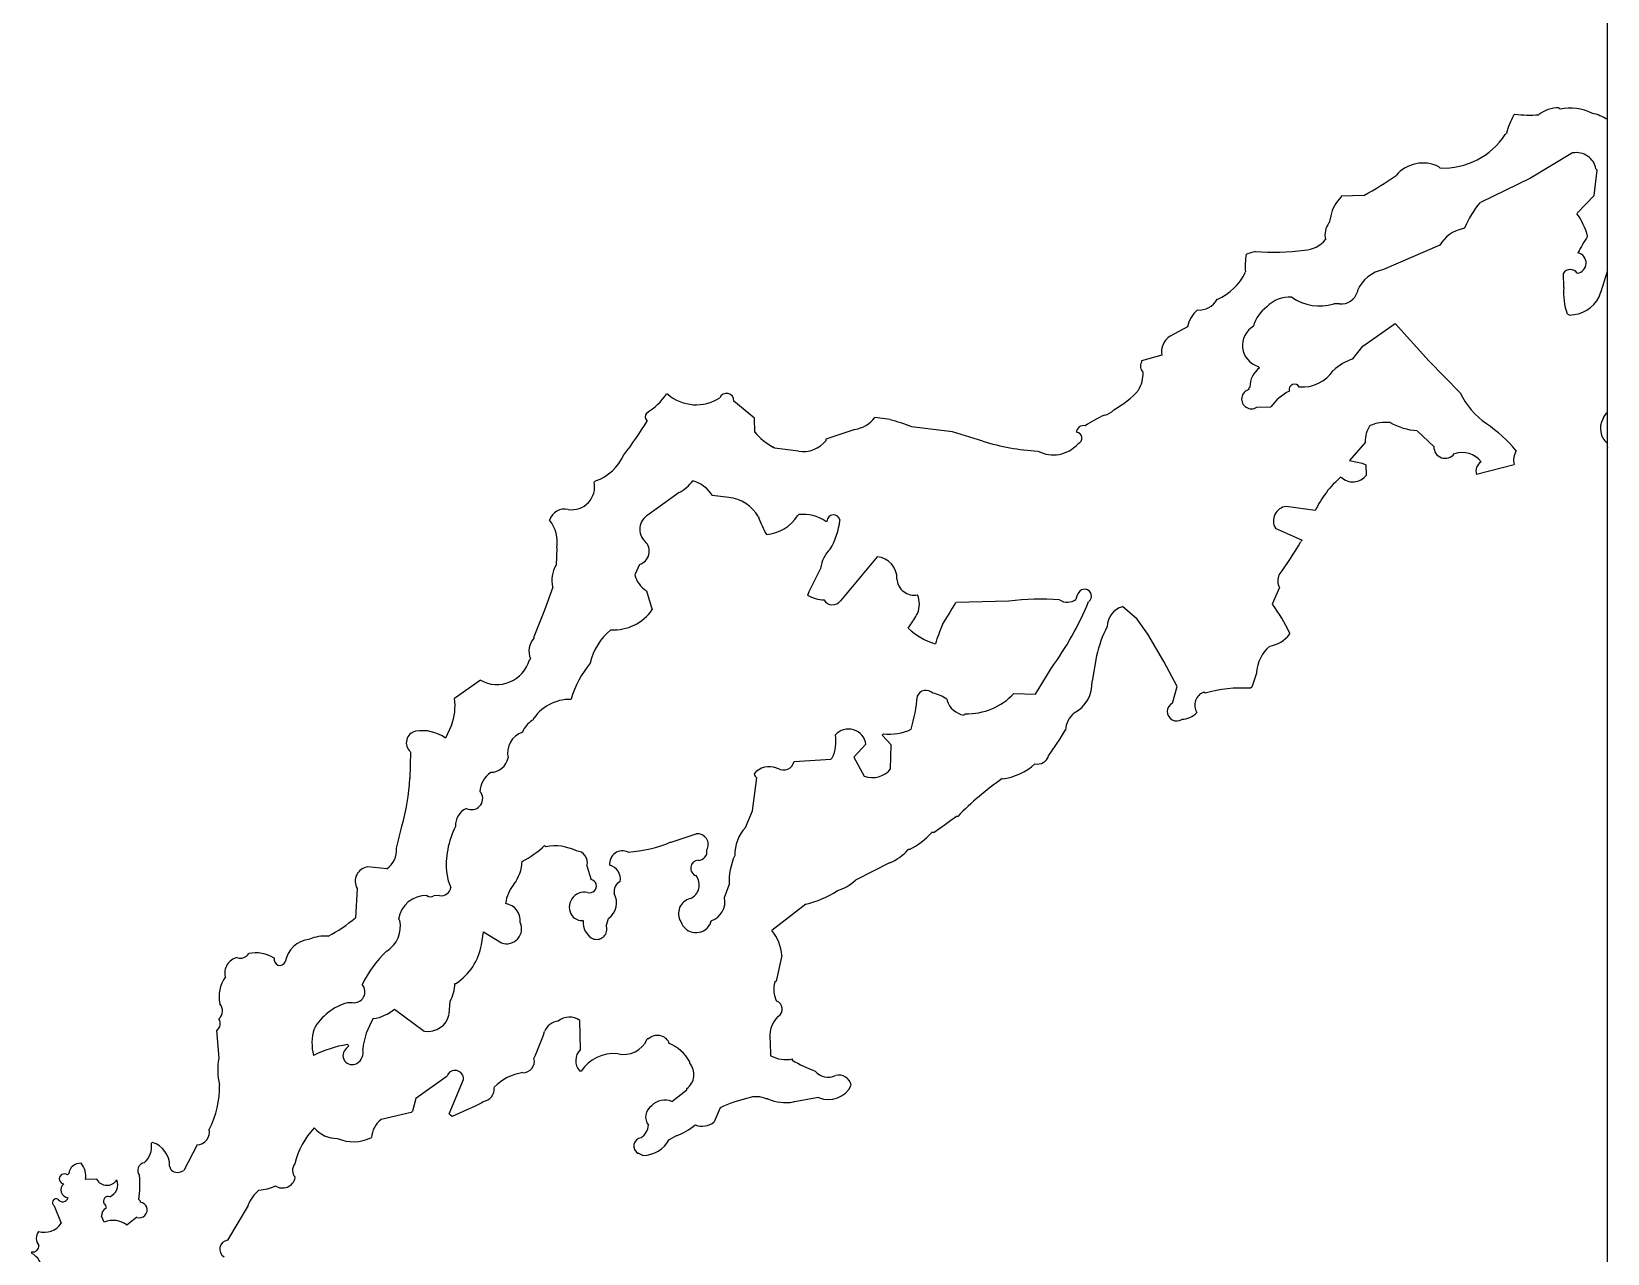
# Model space of a CAD drawing. Header units: millimetres. Extents: x -533 to 177, y -363 to 363.
# Drawn here: x -282.3 to -178.2, y -256.2 to -175.5 of the extents above; entities that cross this region are included whole.
import ezdxf

# ---------------------------------------------------------------- set-up
doc = ezdxf.new("R2010")
doc.units = ezdxf.units.MM

msp = doc.modelspace()

# ---------------------------------------------------------------- linework, layer by layer
at = {"color": 7, "linetype": 'Continuous', "lineweight": 25}
for p, q in [((-178.25, -357.5), (-178.25, 357.5)), ((-184.38, -180.95), (-184.46, -181.04)), ((-181.38, -180.62), (-181.46, -180.54)), ((-184.93, -182.22), (-185.01, -182.31)), ((-180.55, -183.52), (-183.34, -185.19)), ((-189.3, -184.52), (-189.38, -184.43)), ((-183.34, -185.19), (-186.64, -186.79)), ((-179.13, -186.33), (-178.93, -184.65)), ((-178.93, -184.65), (-179.01, -184.57)), ((-194.35, -186.33), (-195.85, -186.37)), ((-195.85, -186.37), (-195.85, -186.45)), ((-180.27, -187.53), (-179.13, -186.33)), ((-196.52, -187.67), (-196.64, -188.14)), ((-187.69, -188.49), (-187.83, -188.54)), ((-201.52, -190.03), (-202.1, -190.22)), ((-189.33, -189.62), (-193.05, -191.22)), ((-181.14, -192.41), (-181.16, -191.49)), ((-195.95, -193.48), (-196.33, -193.49)), ((-194.76, -192.61), (-194.76, -192.69)), ((-180.76, -194.23), (-180.92, -194.16)), ((-205.99, -195.01), (-207.14, -195.62)), ((-194.41, -196.28), (-192.28, -194.8)), ((-192.28, -194.8), (-190.04, -197.25)), ((-195.06, -197.13), (-194.41, -196.28)), ((-207.69, -196.89), (-209.02, -197.26)), ((-209.02, -197.26), (-209.02, -197.35)), ((-201.32, -197.64), (-201.23, -197.72)), ((-190.04, -197.25), (-187.97, -199.37)), ((-240.32, -199.45), (-240.4, -199.46)), ((-201.87, -198.99), (-201.95, -199.08)), ((-201.95, -199.08), (-201.94, -199.16)), ((-234.59, -201.05), (-235.96, -199.92)), ((-201.41, -200.32), (-200.49, -200.29)), ((-234.56, -201.97), (-234.59, -201.05)), ((-227.96, -201.79), (-229.87, -202.43)), ((-225.64, -201.14), (-226.65, -201)), ((-221.52, -201.95), (-224.21, -201.61)), ((-189.72, -202.92), (-190.83, -201.87)), ((-233.28, -203.02), (-233.37, -202.94)), ((-229.87, -202.43), (-229.87, -202.51)), ((-219.5, -202.57), (-221.52, -201.95)), ((-194.24, -202.63), (-195.29, -203.83)), ((-231.69, -203.23), (-233.28, -203.02)), ((-195.29, -203.83), (-194.46, -204.01)), ((-194.46, -204.01), (-194.2, -204.13)), ((-194.2, -204.13), (-194.18, -204.8)), ((-184.42, -204.12), (-186.91, -204.77)), ((-245.1, -205.19), (-245.18, -205.27)), ((-239.56, -205.96), (-241.61, -207.43)), ((-236.29, -206.28), (-237.38, -206.15)), ((-197.55, -207.15), (-199.48, -206.87)), ((-231.66, -207.41), (-231.74, -207.5)), ((-229.81, -207.86), (-229.89, -207.87)), ((-200.19, -208.31), (-198.41, -209.1)), ((-198.41, -209.1), (-198.49, -209.18)), ((-247.65, -209.6), (-247.7, -210.78)), ((-226.48, -210.2), (-228.91, -213.11)), ((-242.19, -210.71), (-242.5, -211.39)), ((-247.92, -212.2), (-248.46, -213.72)), ((-199.92, -212.23), (-200.39, -213.33)), ((-241.72, -212.45), (-241.35, -213.7)), ((-217.79, -213.14), (-221.3, -213.23)), ((-213.31, -212.79), (-213.36, -213.02)), ((-213.19, -212.58), (-213.31, -212.79)), ((-248.46, -213.72), (-249.16, -215.5)), ((-209.31, -214.33), (-210.28, -213.49)), ((-208.61, -215.31), (-209.31, -214.33)), ((-224.43, -214.91), (-224.33, -214.76)), ((-207.56, -217.13), (-208.61, -215.31)), ((-199.25, -215.23), (-199.25, -215.31)), ((-249.16, -215.5), (-249.16, -215.58)), ((-249.38, -216.93), (-249.46, -217.01)), ((-212, -216.74), (-212.29, -218.42)), ((-206.68, -218.77), (-207.56, -217.13)), ((-252.68, -218.35), (-254.41, -219.57)), ((-216.03, -219.28), (-214.99, -217.58)), ((-201.43, -217.88), (-201.74, -218.81)), ((-221.88, -219.61), (-221.87, -219.69)), ((-217.45, -219.23), (-216.03, -219.28)), ((-206.98, -219.87), (-206.68, -218.77)), ((-204.83, -219.22), (-204.91, -219.14)), ((-201.74, -218.81), (-201.83, -218.89)), ((-220.76, -220.66), (-220.68, -220.58)), ((-254.61, -221.33), (-255, -222.18)), ((-227.23, -222.59), (-228.04, -223.45)), ((-226.16, -221.98), (-226.08, -221.89)), ((-225.56, -222.63), (-226.16, -221.98)), ((-225.6, -224.22), (-225.56, -222.63)), ((-257.32, -223.08), (-257.36, -224.84)), ((-231.97, -223.73), (-229.54, -223.58)), ((-229.54, -223.58), (-229.46, -223.49)), ((-228.04, -223.45), (-227.34, -224.69)), ((-234.72, -226.98), (-234.44, -224.8)), ((-233.12, -224.18), (-233.04, -224.17)), ((-252.73, -225.71), (-252.65, -225.8)), ((-235.19, -228.08), (-234.72, -226.98)), ((-221.98, -227.89), (-222.35, -228.15)), ((-221.62, -227.63), (-221.98, -227.89)), ((-221.25, -227.37), (-221.62, -227.63)), ((-221.16, -227.36), (-221.25, -227.37)), ((-240.1, -229.05), (-238.44, -228.5)), ((-222.72, -228.41), (-222.89, -228.41)), ((-222.35, -228.15), (-222.72, -228.41)), ((-248.46, -229.28), (-248.37, -229.36)), ((-224.36, -229.54), (-224.45, -229.54)), ((-258.87, -230.82), (-260.12, -230.68)), ((-245.66, -230.62), (-245.38, -231.54)), ((-225.68, -230.41), (-227.91, -231.56)), ((-260.84, -232.12), (-260.95, -234.05)), ((-254.92, -231.14), (-254.82, -231.6)), ((-254.82, -231.6), (-254.65, -232.04)), ((-236.57, -232.72), (-236.26, -231.87)), ((-255.4, -232.58), (-255.76, -232.6)), ((-231.21, -233.16), (-233.45, -234.9)), ((-258.11, -234.14), (-258.02, -234.22)), ((-244.38, -234.6), (-244.23, -234.1)), ((-252.62, -235.83), (-252.48, -234.99)), ((-252.48, -234.99), (-251.29, -235.71)), ((-232.79, -236.54), (-233.16, -238.23)), ((-233.16, -238.23), (-233.24, -238.31)), ((-254.39, -238.39), (-254.31, -238.39)), ((-261.15, -239.66), (-261.47, -239.67)), ((-258.36, -240.08), (-256.4, -241.54)), ((-254.76, -240.4), (-254.7, -239.57)), ((-270.12, -241.49), (-269.98, -243.33)), ((-246.08, -242.76), (-246.13, -240.84)), ((-261.48, -242.43), (-261.39, -242.51)), ((-261.39, -242.51), (-261.47, -242.59)), ((-241.58, -242.05), (-241.67, -242.05)), ((-240.24, -242.35), (-240.24, -242.27)), ((-233.55, -242.25), (-233.53, -243.17)), ((-261.47, -242.59), (-261.55, -242.68)), ((-238.86, -243.65), (-238.87, -243.57)), ((-232.1, -243.38), (-232.1, -243.47)), ((-254.9, -244.51), (-256.95, -245.98)), ((-246.04, -244.18), (-246.13, -244.18)), ((-254.75, -247.01), (-253.8, -244.73)), ((-240.05, -246.19), (-239.07, -245.41)), ((-239.07, -245.41), (-239.07, -245.33)), ((-256.95, -245.98), (-257.18, -246.83)), ((-253.09, -246.51), (-253.58, -246.73)), ((-252.59, -246.28), (-253.09, -246.51)), ((-252.51, -246.2), (-252.59, -246.28)), ((-236.86, -246.61), (-237.25, -247.54)), ((-233.7, -246.02), (-233.78, -246.02)), ((-231.94, -246.22), (-232.02, -246.22)), ((-230.36, -245.93), (-231.94, -246.22)), ((-257.26, -246.91), (-259.25, -247.38)), ((-257.18, -246.83), (-257.26, -246.91)), ((-254.66, -247.09), (-254.75, -247.01)), ((-254.57, -247.17), (-254.66, -247.09)), ((-254.08, -246.95), (-254.57, -247.17)), ((-253.58, -246.73), (-254.08, -246.95)), ((-239.77, -248.46), (-240.23, -248.71)), ((-274.35, -248.88), (-274.43, -248.97)), ((-271.41, -249.05), (-272.29, -250.75)), ((-241.96, -249.76), (-242.27, -249.61)), ((-273.1, -250.74), (-273.22, -250.44)), ((-279.89, -250.96), (-279.97, -251.04)), ((-278.04, -251.32), (-278.79, -251.34)), ((-275.25, -252.67), (-275.16, -252.75)), ((-275.16, -252.75), (-275.16, -252.83)), ((-280.84, -253.07), (-280.39, -254.23)), ((-277.55, -254.15), (-277.73, -253.76)), ((-275.38, -253.84), (-276.04, -254.36)), ((-268.04, -253.06), (-269.4, -255.35)), ((-282.34, -256.12), (-282.34, -256.21))]:
    msp.add_line(p, q, dxfattribs=at)
for centre, radius, start, end in [((-179.07, -183.86), 6.08, 152.3545, 164.3647), ((-183.39, -173.48), 7.54, 262.4919, 274.6057), ((-181.48, -182.65), 2.11, 89.558, 128.2693), ((-180.74, -183.91), 3.35, 64.0431, 100.9025), ((-179.99, -184.13), 3.31, 58.2838, 77.568), ((-189.09, -179.65), 4.87, 267.5557, 326.9197), ((-190.43, -186.54), 2.35, 63.6621, 139.4753), ((-180.3, -184.81), 1.31, 10.7183, 100.7321), ((-204.65, -167.15), 21.77, 298.2379, 304.8461), ((-194.28, -188.1), 2.28, 133.6484, 169.1739), ((-181.95, -190.83), 6.2, 139.2786, 157.7958), ((-195.66, -188.91), 1.25, 141.9878, 195.1376), ((-183.88, -190.17), 4.47, 14.9058, 36.1363), ((-198.35, -188.04), 1.9, 272.4176, 321.1047), ((-187.44, -190.66), 2.15, 100.3322, 151.0944), ((-162.05, -199.88), 20.61, 148.1818, 151.7304), ((-198.03, -190.98), 4.15, 169.3413, 185.6082), ((-200.33, -174.15), 15.93, 265.6858, 277.4353), ((-180.34, -190.79), 0.68, 277.6107, 78.3546), ((-205.47, -189.83), 3.66, 293.13, 334.7855), ((-192.61, -193.53), 2.34, 100.7768, 156.948), ((-180.7, -191.77), 0.545, 34.0444, 149.077), ((-200.1, -185.2), 22.69, 339.8119, 344.33), ((-176.66, -192.74), 4.49, 175.6847, 198.317), ((-205.21, -192.57), 1.33, 264.0617, 332.1922), ((-199.26, -195.13), 2.08, 85.5977, 136.1003), ((-197.28, -190.43), 3.2, 235.2952, 287.2187), ((-195.82, -192.4), 1.09, 262.9728, 344.3475), ((-180.78, -192), 2.23, 270.6116, 332.4557), ((-203.82, -195.52), 2.23, 133.348, 166.5655), ((-199.28, -195.66), 2.46, 126.8718, 163.7463), ((-206.46, -196.67), 1.25, 123.0679, 190.0168), ((-200.9, -196.23), 1.46, 120.3563, 253.4758), ((-208.58, -197.62), 0.518, 148.1058, 229.2707), ((-200.28, -198.99), 1.59, 126.933, 180.0473), ((-194.05, -200.35), 3.37, 107.3983, 133.1732), ((-211.26, -198.04), 2.34, 330.5453, 0.6805), ((-198.92, -199.16), 0.36, 28.9197, 195.2981), ((-198.44, -196.47), 2.52, 266.2819, 325.6521), ((-243.71, -197.27), 3.96, 300.3051, 326.5324), ((-238.44, -197.31), 2.85, 228.7504, 303.2268), ((-236.44, -199.89), 0.485, 356.8091, 155.8091), ((-214.06, -194.77), 6.56, 299.2622, 317.5978), ((-201.77, -199.78), 0.645, 105.5705, 303.9509), ((-197.82, -202.21), 3.28, 116.0742, 144.3689), ((-183.23, -197.1), 5.26, 205.4791, 234.9636), ((-241.39, -200.96), 0.414, 139.3535, 223.8546), ((-208.19, -208.36), 8.2, 113.6186, 123.8328), ((-211.65, -199.82), 1.04, 280.0141, 319.8213), ((-177.87, -201.28), 0.715, 122.4866, 166.2996), ((-264.04, -187.47), 26.26, 322.4642, 328.3412), ((-228.27, -199.78), 2.03, 278.7527, 323.0841), ((-231.16, -220.72), 20.34, 69.9993, 74.2445), ((-212.87, -201.99), 0.455, 74.9717, 179.2254), ((-192.45, -202.54), 1.8, 146.0206, 182.9018), ((-192.86, -204.1), 2.78, 84.6391, 112.734), ((-190.57, -197.8), 4.07, 239.9912, 266.2588), ((-191.88, -209.61), 9.95, 40.1492, 55.5191), ((-177.48, -201.73), 1.24, 150.1673, 230.9034), ((-231.06, -198.87), 4.69, 221.4961, 240.4281), ((-231.39, -201.31), 1.94, 261.3179, 321.7681), ((-215.08, -188.45), 14.79, 252.6074, 266.871), ((-214.86, -201.28), 2.19, 242.3608, 318.526), ((-213.34, -202.36), 0.385, 288.1937, 87.6114), ((-188.97, -202.95), 0.747, 178.0011, 324.0098), ((-177.65, -202.82), 0.626, 168.4429, 197.5839), ((-246.15, -202.16), 3.21, 289.1704, 335.968), ((-187.86, -204.92), 1.61, 38.1354, 108.1211), ((-186.22, -204.54), 0.721, 121.1047, 198.414), ((-183.19, -203.83), 1.26, 149.4507, 193.0669), ((-191.59, -209.94), 6.58, 130.3656, 154.898), ((-195.07, -204.13), 1.12, 226.0491, 322.8004), ((-246.66, -205.58), 1.51, 261.268, 11.8526), ((-241.05, -203.32), 3.03, 299.5313, 322.1662), ((-239.32, -207.39), 2.31, 32.5496, 73.2508), ((-247.13, -208.09), 1.04, 76.5792, 162.6891), ((-236.59, -208.87), 2.61, 30.0435, 83.4279), ((-199.35, -207.83), 0.966, 97.3562, 209.9692), ((-249.9, -209.21), 2.28, 349.922, 38.8068), ((-241.09, -208.38), 1.08, 118.4568, 228.4068), ((-228.69, -205.67), 5.95, 198.6131, 210.9042), ((-234.01, -206.03), 2.7, 274.4787, 327.141), ((-231.35, -209.9), 2.5, 54.2401, 96.9916), ((-229.37, -207.86), 0.433, 8.774, 180.3165), ((-233.85, -207.2), 4.94, 329.5804, 353.0406), ((-242.44, -209.84), 0.901, 285.9689, 46.1033), ((-215.18, -199.82), 19.13, 322.7962, 330.6885), ((-228.24, -211.16), 1.99, 132.5624, 174.4124), ((-226.62, -211.63), 1.44, 358.4103, 84.3218), ((-245.91, -211.77), 2.06, 151.0003, 192.1069), ((-205.78, -224.04), 27.72, 151.8668, 155.9634), ((-240.78, -210.94), 1.78, 194.4552, 238.0543), ((-224.03, -211.58), 1.16, 184.2842, 280.6511), ((-212.79, -212.8), 0.454, 307.2575, 150.9655), ((-199.06, -211.79), 0.966, 155.4621, 207.5133), ((-229.92, -210.66), 2.39, 240.7141, 268.204), ((-229.44, -212.72), 0.655, 210.8376, 323.4772), ((-225.32, -213.33), 1.62, 337.7538, 22.2573), ((-246.36, -198.96), 28.84, 326.9731, 330.336), ((-215.66, -229.75), 16.75, 85.8323, 97.289), ((-232.25, -205.02), 21.34, 323.9505, 337.5686), ((-213.92, -212.24), 0.962, 237.1934, 305.9349), ((-208.97, -219.79), 10.74, 25.1349, 36.9397), ((-243.9, -211.92), 3.11, 266.8122, 325.1985), ((-234.12, -207.95), 11.92, 325.1618, 329.768), ((-209.91, -214.84), 1.39, 105.4413, 178.5415), ((-241.6, -218.07), 3.93, 129.0663, 167.6953), ((-221.49, -211.91), 4.2, 225.5846, 254.0143), ((-208.68, -220.38), 14.65, 157.117, 162.4009), ((-202.43, -219.1), 9.86, 154.1805, 166.1995), ((-200.87, -214.09), 2.03, 278.7337, 323.102), ((-248.26, -216.42), 1.23, 137.2542, 204.6247), ((-198.94, -217.99), 2.49, 130.5153, 177.3183), ((-251.6, -216.41), 2.23, 240.8904, 344.3069), ((-240.64, -221.34), 6.31, 139.4785, 164.1557), ((-214.52, -218.55), 2.23, 298.1337, 3.0929), ((-257.74, -220.08), 3.37, 338.1793, 8.6785), ((-246.78, -222.51), 2.89, 88.6104, 149.1107), ((-235.8, -218.29), 12.02, 344.051, 354.6281), ((-223.26, -219.65), 0.626, 44.1116, 158.2585), ((-223.23, -221.51), 2.33, 54.6062, 79.6237), ((-220.59, -216.24), 4.34, 268.8724, 316.3256), ((-204.6, -220), 0.915, 109.6706, 212.3397), ((-202.33, -228.06), 9.19, 86.8654, 105.7864), ((-220.52, -219.26), 1.42, 197.4238, 260.2751), ((-212.45, -221.74), 1.6, 129.6531, 176.6473), ((-206.71, -220.43), 0.619, 115.9177, 303.8086), ((-206.37, -219.62), 1.32, 269.9455, 318.4165), ((-256.53, -224.34), 2.65, 54.7832, 99.646), ((-248.55, -222.28), 1.45, 119.5526, 160.3044), ((-228.38, -222.74), 1.16, 6.9852, 139.2654), ((-225.71, -218.39), 3.53, 264.0708, 294.5804), ((-235.52, -208.69), 25.08, 324.237, 328.8997), ((-256.81, -222.49), 0.779, 102.3306, 228.7349), ((-249.44, -223.17), 1.46, 108.7158, 192.4777), ((-231.62, -222.42), 2.41, 333.6623, 10.5361), ((-252.02, -223.27), 1.17, 270.1616, 349.2781), ((-232.67, -223.55), 0.728, 239.4715, 345.7252), ((-215.9, -223.13), 0.765, 256.9647, 343.3713), ((-270.9, -224.19), 13.56, 343.6503, 357.2779), ((-251.1, -225.8), 1.63, 124.0236, 177.1679), ((-233.63, -225.33), 1.26, 66.3667, 141.8107), ((-234.16, -224.41), 0.476, 196.7871, 233.7134), ((-226.79, -223.26), 1.53, 248.7872, 321.118), ((-218.6, -221.18), 3.7, 275.8853, 313.1046), ((-253.28, -226.17), 0.738, 242.5742, 30.5545), ((-207.36, -240.59), 19.12, 124.6138, 136.2144), ((-253.14, -227.93), 1.2, 113.4437, 184.2062), ((-303.61, -217.91), 46.82, 345.724, 347.5476), ((-249.37, -230.56), 5.58, 152.9194, 186.0075), ((-238.36, -229.21), 0.713, 329.7289, 96.6126), ((-233.26, -229.87), 2.63, 137.1479, 181.4753), ((-226.75, -224.89), 5.23, 297.1786, 317.6197), ((-259.82, -229.55), 1.59, 306.9183, 3.0717), ((-252.56, -225.04), 5.9, 296.4361, 314.0662), ((-247.78, -232.52), 3.22, 63.6624, 100.5398), ((-246.38, -230.39), 0.754, 342.1221, 88.3771), ((-243.3, -230.49), 0.863, 64.4669, 186.0384), ((-243.43, -221.2), 8.52, 273.3914, 292.9948), ((-238.3, -229.69), 0.568, 268.869, 11.8689), ((-231.97, -231.68), 4.3, 156.0568, 182.5358), ((-226.8, -227.52), 3.11, 291.2117, 319.2931), ((-260, -231.64), 0.966, 97.3527, 209.9731), ((-252.77, -230.16), 2.84, 323.7872, 356.8332), ((-244.41, -231.51), 0.967, 351.898, 74.4402), ((-238.29, -230.77), 0.516, 92.1601, 252.0446), ((-255.28, -231.96), 0.638, 259.1833, 352.5108), ((-248.55, -233.43), 2.5, 140.4835, 172.6029), ((-245.47, -231.96), 0.437, 250.9139, 78.8029), ((-243.17, -232.29), 0.698, 113.8624, 192.6853), ((-239.22, -231.88), 0.984, 293.5378, 38.5325), ((-229.84, -229.6), 2.75, 284.6506, 314.6167), ((-256.28, -234.43), 1.85, 88.2894, 170.9291), ((-255.98, -232.27), 0.399, 231.9549, 303.5463), ((-251.19, -234.22), 1.12, 354.029, 81.6009), ((-245.83, -233.35), 0.993, 77.4179, 215.4128), ((-244.97, -233.06), 1.27, 305.5466, 29.1721), ((-238.59, -233.77), 1.02, 103.5224, 211.674), ((-237.86, -232.99), 1.32, 288.3112, 11.9533), ((-232.85, -226.51), 6.85, 283.9028, 302.8226), ((-266.54, -227.72), 8.44, 296.617, 311.4475), ((-245.98, -233.37), 0.86, 220.0365, 275.5293), ((-259.9, -234.62), 1.92, 301.8932, 11.9845), ((-250.96, -234.78), 0.987, 250.15, 26.6666), ((-244.75, -234.39), 1.16, 171.7577, 247.5119), ((-245.01, -234.81), 0.67, 254.6353, 18.4849), ((-238.45, -233.97), 1.06, 198.2729, 329.9866), ((-237.23, -234.45), 0.295, 136.5343, 189.7241), ((-235.76, -236.79), 2.99, 4.6707, 39.2916), ((-263.84, -237.23), 1.76, 95.3043, 171.2469), ((-262.98, -237.87), 2.61, 85.1239, 113.1837), ((-253.9, -241.57), 7.29, 133.1524, 154.8308), ((-256.33, -235.22), 3.75, 302.48, 350.6588), ((-268.54, -237.7), 1.04, 101.1809, 194.5609), ((-268.55, -236.06), 0.661, 253.1235, 326.8694), ((-267.52, -238.66), 2.29, 58.4446, 102.0565), ((-265.94, -236.81), 0.386, 163.9156, 337.5774), ((-267.78, -239.25), 2.18, 143.729, 192.6093), ((-231.65, -238.79), 1.67, 163.213, 207.5342), ((-261.04, -238.94), 0.723, 261.5531, 41.0226), ((-256.73, -238.42), 2.34, 330.5368, 0.6964), ((-270.44, -240.2), 0.712, 311.7983, 41.7958), ((-260.46, -243.23), 3.71, 105.8187, 150.3619), ((-260.23, -237.78), 2.97, 278.9237, 308.9628), ((-256.15, -240.14), 1.42, 260.073, 349.0961), ((-233.33, -240.09), 0.571, 304.4704, 68.1837), ((-270.42, -241.04), 0.545, 304.0384, 34.0344), ((-260.73, -242.34), 3.09, 162.3325, 195.3372), ((-255.56, -243.29), 4.94, 148.4759, 173.5325), ((-247.44, -241.95), 1.08, 95.8314, 159.3506), ((-246.82, -241.74), 1.13, 52.5756, 130.5445), ((-231.73, -241.9), 1.86, 133.7699, 190.7684), ((-260.28, -249.9), 7.57, 99.1214, 117.0088), ((-268.04, -234.83), 20.71, 335.7195, 341.0056), ((-243.22, -241.4), 1.68, 255.2205, 337.1483), ((-241, -242.69), 0.869, 29.4176, 132.4645), ((-241.38, -245.01), 2.9, 29.97, 66.8496), ((-265.4, -244.08), 4.64, 170.6519, 192.4676), ((-261.17, -243.15), 0.604, 129.4229, 301.0783), ((-261.28, -242.94), 0.842, 300.2522, 13.9775), ((-249.88, -243.54), 0.749, 269.792, 14.7466), ((-245.38, -243.49), 1.02, 133.6699, 222.7159), ((-243.87, -245.63), 2.61, 85.1463, 146.266), ((-232.53, -241.37), 2.05, 240.9992, 282.1103), ((-227.35, -235.27), 9.47, 239.9002, 250.0915), ((-254.37, -244.7), 0.565, 357.5373, 159.5991), ((-249.38, -247.61), 3.37, 98.6741, 135.5695), ((-239.73, -244.4), 1.14, 305.3653, 40.6942), ((-229.72, -243.5), 1.09, 218.3909, 296.6549), ((-229.02, -245.28), 0.832, 11.4503, 104.2939), ((-275.95, -245.26), 6.02, 332.6002, 1.6804), ((-252.63, -245.35), 0.85, 277.9608, 6.582), ((-229.7, -244.4), 1.66, 246.7638, 334.5443), ((-240.92, -247.21), 0.861, 122.296, 218.2083), ((-240.52, -247.25), 1.16, 66.0937, 138.2691), ((-232.11, -257.3), 11.71, 104.481, 113.9382), ((-234.47, -247.47), 1.6, 64.67, 110.8226), ((-232.52, -243.32), 2.94, 246.3305, 279.7285), ((-258.27, -248.67), 1.62, 127.1642, 176.4703), ((-242.69, -247.68), 1.09, 304.0277, 357.1564), ((-241.64, -243.72), 5.1, 291.5332, 308.0045), ((-238.05, -246.57), 1.25, 248.8451, 309.4718), ((-271.45, -248.19), 0.86, 272.3543, 11.1578), ((-260.1, -251.37), 4.96, 136.0483, 167.5832), ((-262.16, -246.67), 1.96, 219.6437, 270.3461), ((-261.08, -246.19), 2.66, 246.4702, 296.6506), ((-242.02, -249.13), 0.545, 95.9678, 242.6997), ((-241.97, -247.79), 1.96, 270.342, 332.2678), ((-275.83, -249.17), 1.42, 311.3328, 8.1845), ((-274.85, -250.44), 1.63, 359.859, 72.0239), ((-279.11, -251.05), 0.783, 87.0664, 173.3768), ((-280.01, -251.09), 1.25, 347.9873, 41.1242), ((-274.81, -250.74), 0.516, 98.962, 220.5657), ((-272.69, -250.16), 0.709, 234.1173, 304.3229), ((-264.39, -250.74), 0.712, 141.3224, 221.7937), ((-280.18, -251.3), 0.333, 51.2517, 265.467), ((-279.88, -252.03), 0.517, 129.5389, 264.0913), ((-277.36, -250.94), 0.785, 209.4108, 326.5556), ((-277.49, -251.69), 0.846, 291.782, 21.7824), ((-283.18, -251.67), 7.99, 352.8361, 4.2565), ((-267.55, -248.93), 3.12, 274.2467, 294.8655), ((-265.77, -251.03), 0.871, 237.0028, 347.2355), ((-280.72, -252.86), 0.244, 61.1025, 240.078), ((-280.29, -252.45), 0.367, 211.8844, 345.488), ((-277.27, -252.78), 0.319, 72.7596, 209.727), ((-277.71, -253.2), 0.312, 353.859, 57.3324), ((-275.22, -253.35), 0.519, 252.0834, 82.9585), ((-265.71, -253.95), 2.5, 130.1635, 159.2168), ((-277.16, -253.74), 0.567, 115.7513, 182.3568), ((-281.32, -255.22), 0.712, 141.3219, 221.7981), ((-281.49, -253.51), 1.32, 253.1221, 326.8709), ((-276.97, -255.55), 1.51, 51.7942, 112.3991), ((-282.28, -255.7), 0.43, 261.9515, 0.7899), ((-269.32, -255.94), 0.591, 97.8142, 239.3114), ((-282.95, -257.37), 1.31, 0.3398, 62.2714)]:
    msp.add_arc(centre, radius, start, end, dxfattribs=at)

doc.saveas('drawing.dxf')
